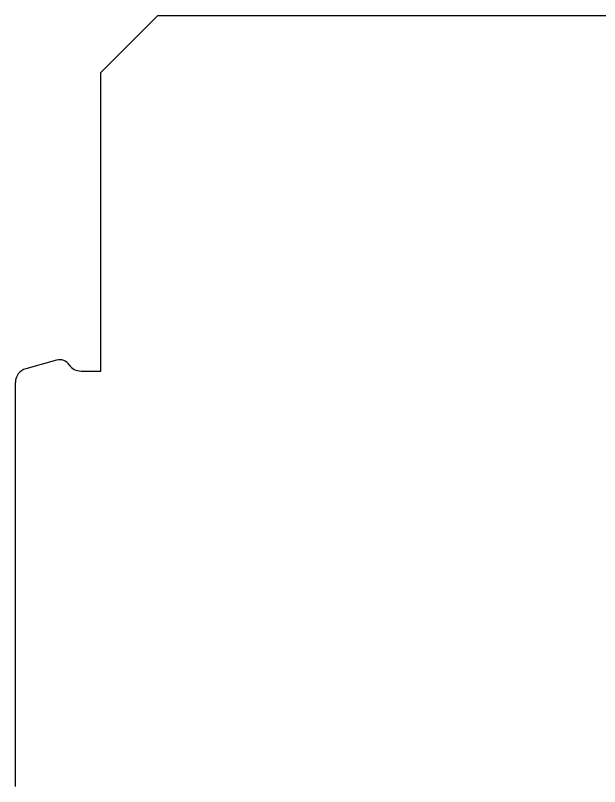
# Model space of a CAD drawing. Extents: x 8 to 213, y -217 to -66.
# Drawn here: x 111.43 to 131.84, y -93.07 to -66.13 of the extents above; entities that cross this region are included whole.
import ezdxf

# ---------------------------------------------------------------- set-up
doc = ezdxf.new("R2010")
doc.units = 0
doc.header["$MEASUREMENT"] = 0

msp = doc.modelspace()

# ---------------------------------------------------------------- linework, layer by layer
for p, q in [((112.872, -78.174), (111.794, -78.475)), ((113.723, -78.557), (114.414, -78.557)), ((111.431, -93.073), (111.431, -78.953))]:
    msp.add_line(p, q)
msp.add_lwpolyline([(114.414, -78.557), (114.414, -68.117), (116.402, -66.128), (156.173, -66.128), (158.161, -68.117), (158.161, -78.557)])
for centre, radius, start, end in [((112.979, -78.557), 0.398, 33.749, 105.6189), ((113.723, -78.059), 0.497, 213.749, 270), ((111.928, -78.953), 0.497, 105.6189, 180)]:
    msp.add_arc(centre, radius, start, end)

doc.saveas('drawing.dxf')
